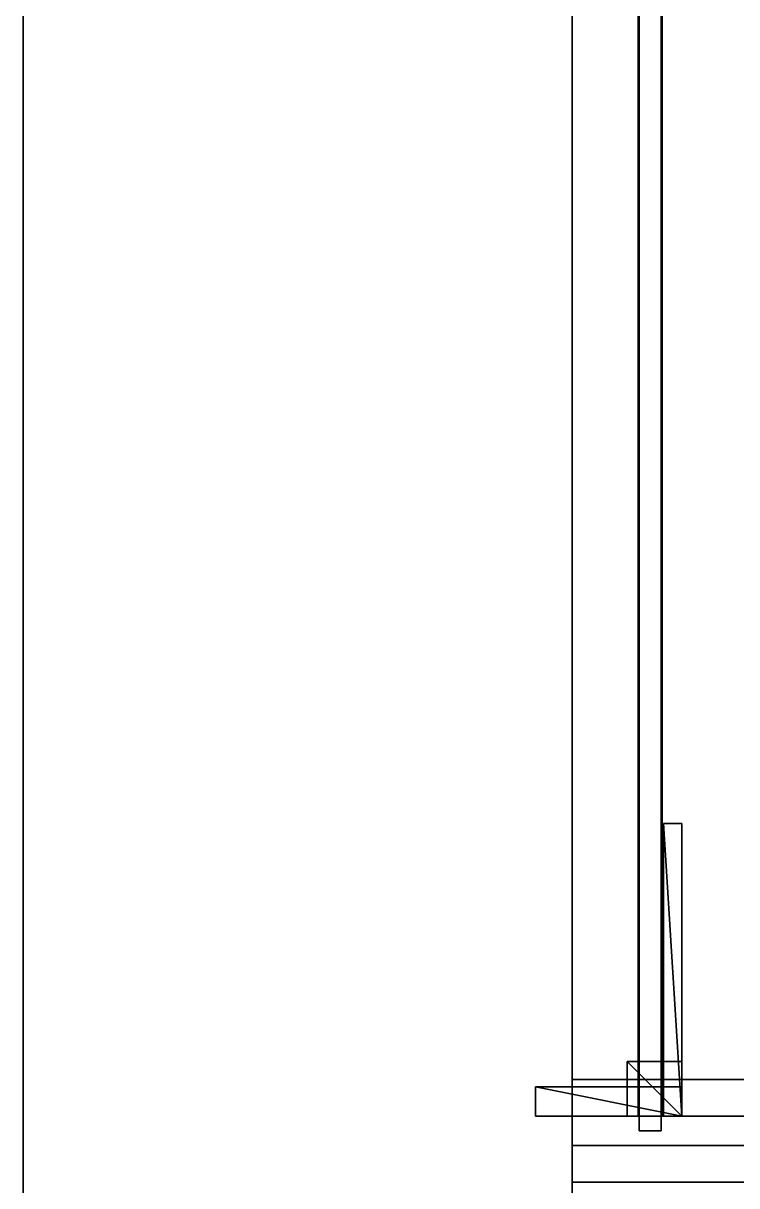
# Model space of a CAD drawing. Extents: x 0 to 2825, y -3457 to 0.
# Drawn here: x 0 to 195, y -1878 to -1560.2 of the extents above; entities that cross this region are included whole.
import ezdxf

# ---------------------------------------------------------------- set-up
doc = ezdxf.new("R2010")
doc.units = 0
for name, color, linetype in [('LAYER0', 7, 'CONTINUOUS'), ('LAYER1', 7, 'CONTINUOUS'), ('LAYER10', 253, 'CONTINUOUS'), ('LAYER11', 253, 'CONTINUOUS'), ('LAYER2', 253, 'CONTINUOUS'), ('LAYER20', 253, 'CONTINUOUS'), ('LAYER21', 253, 'CONTINUOUS'), ('LAYER28', 253, 'CONTINUOUS'), ('LAYER29', 253, 'CONTINUOUS'), ('LAYER30', 253, 'CONTINUOUS'), ('LAYER31', 253, 'CONTINUOUS'), ('LAYER32', 253, 'CONTINUOUS'), ('LAYER33', 253, 'CONTINUOUS'), ('LAYER385', 253, 'CONTINUOUS'), ('LAYER4', 2, 'CONTINUOUS'), ('LAYER5', 39, 'CONTINUOUS'), ('LAYER593', 253, 'CONTINUOUS'), ('LAYER595', 2, 'CONTINUOUS'), ('LAYER596', 7, 'CONTINUOUS'), ('LAYER597', 253, 'CONTINUOUS'), ('LAYER598', 253, 'CONTINUOUS'), ('LAYER599', 253, 'CONTINUOUS'), ('LAYER6', 253, 'CONTINUOUS'), ('LAYER600', 253, 'CONTINUOUS'), ('LAYER601', 253, 'CONTINUOUS'), ('LAYER602', 253, 'CONTINUOUS'), ('LAYER611', 7, 'CONTINUOUS'), ('LAYER613', 7, 'CONTINUOUS'), ('LAYER614', 7, 'CONTINUOUS'), ('LAYER690', 253, 'CONTINUOUS'), ('LAYER691', 253, 'CONTINUOUS'), ('LAYER7', 253, 'CONTINUOUS'), ('LAYER8', 253, 'CONTINUOUS'), ('LAYER9', 253, 'CONTINUOUS')]:
    doc.layers.add(name, color=color, linetype=linetype)

msp = doc.modelspace()

# ---------------------------------------------------------------- linework, layer by layer
at = {"layer": 'LAYER0', "invisible_edges": 1}
for points in [[(2825, 0), (0, -3457), (0, 0), (2825, 0)], [(0, 0, 5), (0, -3457), (0, -3457, 5), (0, 0, 5)], [(0, -3457), (0, 0, 5), (0, 0), (0, -3457)], [(2825, -3457, 5), (0, 0, 5), (0, -3457, 5), (2825, -3457, 5)], [(0, 0, 5), (2825, -3457, 5), (2825, 0, 5), (0, 0, 5)], [(0, -3457), (2825, 0), (2825, -3457), (0, -3457)]]:
    msp.add_3dface(points, dxfattribs=at)
at = {"layer": 'LAYER1'}
for points, invisible_edges in [([(150, -150, 5), (0, -3457, 5), (0, 0, 5), (150, -150, 5)], 5), ([(0, 0, 2599), (0, -3457, 5), (0, -3457, 2599), (0, 0, 2599)], 1), ([(0, -3457, 5), (0, 0, 2599), (0, 0, 5), (0, -3457, 5)], 1), ([(0, -3457, 5), (150, -150, 5), (150, -3307, 5), (0, -3457, 5)], 5), ([(150, -150, 5), (150, -3307, 2599), (150, -3307, 5), (150, -150, 5)], 1), ([(150, -3307, 2599), (150, -150, 5), (150, -150, 2599), (150, -3307, 2599)], 1)]:
    msp.add_3dface(points, dxfattribs=dict(at, invisible_edges=invisible_edges))
at = {"layer": 'LAYER10'}
for points in [[(180, -1851, 2511.5), (140, -1851, 2511.5), (180, -1851, 2519.5), (180, -1851, 2511.5)], [(180, -1851, 2519.5), (140, -1851, 2511.5), (140, -1851, 2519.5), (180, -1851, 2519.5)], [(180, -1851, 2519.5), (140, -1851, 2519.5), (180, -1859, 2519.5), (180, -1851, 2519.5)], [(180, -1859, 2519.5), (140, -1851, 2519.5), (140, -1859, 2519.5), (180, -1859, 2519.5)], [(180, -1851, 2511.5), (180, -1859, 2511.5), (140, -1851, 2511.5), (180, -1851, 2511.5)], [(140, -1851, 2511.5), (180, -1859, 2511.5), (140, -1859, 2511.5), (140, -1851, 2511.5)], [(140, -1851, 2511.5), (140, -1859, 2511.5), (140, -1851, 2519.5), (140, -1851, 2511.5)], [(140, -1851, 2519.5), (140, -1859, 2511.5), (140, -1859, 2519.5), (140, -1851, 2519.5)], [(180, -1851, 2519.5), (180, -1859, 2519.5), (180, -1851, 2511.5), (180, -1851, 2519.5)], [(180, -1851, 2511.5), (180, -1859, 2519.5), (180, -1859, 2511.5), (180, -1851, 2511.5)], [(180, -1859, 2519.5), (140, -1859, 2519.5), (180, -1859, 2511.5), (180, -1859, 2519.5)], [(180, -1859, 2511.5), (140, -1859, 2519.5), (140, -1859, 2511.5), (180, -1859, 2511.5)]]:
    msp.add_3dface(points, dxfattribs=at)
at = {"layer": 'LAYER11'}
for points in [[(180, -1779, 2503.5), (175, -1779, 2503.5), (180, -1779, 2519.5), (180, -1779, 2503.5)], [(180, -1779, 2519.5), (175, -1779, 2503.5), (175, -1779, 2519.5), (180, -1779, 2519.5)], [(180, -1779, 2519.5), (175, -1779, 2519.5), (180, -1859, 2519.5), (180, -1779, 2519.5)], [(180, -1859, 2519.5), (175, -1779, 2519.5), (175, -1859, 2519.5), (180, -1859, 2519.5)], [(180, -1779, 2503.5), (180, -1859, 2503.5), (175, -1779, 2503.5), (180, -1779, 2503.5)], [(175, -1779, 2503.5), (180, -1859, 2503.5), (175, -1859, 2503.5), (175, -1779, 2503.5)], [(175, -1779, 2503.5), (175, -1859, 2503.5), (175, -1779, 2519.5), (175, -1779, 2503.5)], [(175, -1779, 2519.5), (175, -1859, 2503.5), (175, -1859, 2519.5), (175, -1779, 2519.5)], [(180, -1779, 2519.5), (180, -1859, 2519.5), (180, -1779, 2503.5), (180, -1779, 2519.5)], [(180, -1779, 2503.5), (180, -1859, 2519.5), (180, -1859, 2503.5), (180, -1779, 2503.5)], [(180, -1859, 2519.5), (175, -1859, 2519.5), (180, -1859, 2503.5), (180, -1859, 2519.5)], [(180, -1859, 2503.5), (175, -1859, 2519.5), (175, -1859, 2503.5), (180, -1859, 2503.5)]]:
    msp.add_3dface(points, dxfattribs=at)
at = {"layer": 'LAYER2', "invisible_edges": 1}
for points in [[(150, -1859, 2550), (500, -1859, 1335), (150, -1859, 1335), (150, -1859, 2550)], [(500, -1859, 1335), (150, -1859, 2550), (500, -1859, 2550), (500, -1859, 1335)], [(150, -1877, 1335), (500, -1859, 1335), (500, -1877, 1335), (150, -1877, 1335)], [(500, -1859, 1335), (150, -1877, 1335), (150, -1859, 1335), (500, -1859, 1335)], [(150, -1859, 2550), (500, -1877, 2550), (500, -1859, 2550), (150, -1859, 2550)], [(500, -1877, 2550), (150, -1859, 2550), (150, -1877, 2550), (500, -1877, 2550)], [(150, -1877, 1335), (150, -1859, 2550), (150, -1859, 1335), (150, -1877, 1335)], [(150, -1859, 2550), (150, -1877, 1335), (150, -1877, 2550), (150, -1859, 2550)], [(500, -1877, 2550), (150, -1877, 1335), (500, -1877, 1335), (500, -1877, 2550)], [(150, -1877, 1335), (500, -1877, 2550), (150, -1877, 2550), (150, -1877, 1335)]]:
    msp.add_3dface(points, dxfattribs=at)
at = {"layer": 'LAYER20', "invisible_edges": 1}
for points in [[(150, -1295, 1336), (500, -1859, 1336), (150, -1859, 1336), (150, -1295, 1336)], [(500, -1859, 1336), (150, -1295, 1336), (500, -1295, 1336), (500, -1859, 1336)], [(150, -1859, 1354), (150, -1295, 1336), (150, -1859, 1336), (150, -1859, 1354)], [(150, -1295, 1336), (150, -1859, 1354), (150, -1295, 1354), (150, -1295, 1336)], [(500, -1295, 1354), (150, -1859, 1354), (500, -1859, 1354), (500, -1295, 1354)], [(150, -1859, 1354), (500, -1295, 1354), (150, -1295, 1354), (150, -1859, 1354)], [(150, -1859, 1354), (500, -1859, 1336), (500, -1859, 1354), (150, -1859, 1354)], [(500, -1859, 1336), (150, -1859, 1354), (150, -1859, 1336), (500, -1859, 1336)]]:
    msp.add_3dface(points, dxfattribs=at)
at = {"layer": 'LAYER21', "invisible_edges": 1}
for points in [[(150, -1859, 2549), (500, -1295, 2549), (150, -1295, 2549), (150, -1859, 2549)], [(500, -1295, 2549), (150, -1859, 2549), (500, -1859, 2549), (500, -1295, 2549)], [(150, -1295, 2531), (150, -1859, 2549), (150, -1295, 2549), (150, -1295, 2531)], [(150, -1859, 2549), (150, -1295, 2531), (150, -1859, 2531), (150, -1859, 2549)], [(500, -1859, 2531), (150, -1295, 2531), (500, -1295, 2531), (500, -1859, 2531)], [(150, -1295, 2531), (500, -1859, 2531), (150, -1859, 2531), (150, -1295, 2531)], [(150, -1859, 2549), (500, -1859, 2531), (500, -1859, 2549), (150, -1859, 2549)], [(500, -1859, 2531), (150, -1859, 2549), (150, -1859, 2531), (500, -1859, 2531)]]:
    msp.add_3dface(points, dxfattribs=at)
at = {"layer": 'LAYER28', "invisible_edges": 1}
for points in [[(168.3, -1863, 1350), (174.3, -1291, 1350), (174.3, -1863, 1350), (168.3, -1863, 1350)], [(174.3, -1291, 1350), (168.3, -1863, 1350), (168.3, -1291, 1350), (174.3, -1291, 1350)], [(168.3, -1291, 2535), (174.3, -1863, 2535), (174.3, -1291, 2535), (168.3, -1291, 2535)], [(174.3, -1863, 2535), (168.3, -1291, 2535), (168.3, -1863, 2535), (174.3, -1863, 2535)], [(168.3, -1863, 1350), (168.3, -1291, 2535), (168.3, -1291, 1350), (168.3, -1863, 1350)], [(168.3, -1291, 2535), (168.3, -1863, 1350), (168.3, -1863, 2535), (168.3, -1291, 2535)], [(174.3, -1863, 2535), (174.3, -1291, 1350), (174.3, -1291, 2535), (174.3, -1863, 2535)], [(174.3, -1291, 1350), (174.3, -1863, 2535), (174.3, -1863, 1350), (174.3, -1291, 1350)], [(174.3, -1863, 2535), (168.3, -1863, 1350), (174.3, -1863, 1350), (174.3, -1863, 2535)], [(168.3, -1863, 1350), (174.3, -1863, 2535), (168.3, -1863, 2535), (168.3, -1863, 1350)]]:
    msp.add_3dface(points, dxfattribs=at)
at = {"layer": 'LAYER29', "invisible_edges": 1}
for points in [[(150, -1295, 2531), (150, -1859, 2411), (150, -1859, 2531), (150, -1295, 2531)], [(150, -1859, 2411), (150, -1295, 2531), (150, -1295, 2411), (150, -1859, 2411)], [(168, -1295, 2411), (150, -1859, 2411), (150, -1295, 2411), (168, -1295, 2411)], [(150, -1859, 2411), (168, -1295, 2411), (168, -1859, 2411), (150, -1859, 2411)], [(168, -1859, 2531), (150, -1295, 2531), (150, -1859, 2531), (168, -1859, 2531)], [(150, -1295, 2531), (168, -1859, 2531), (168, -1295, 2531), (150, -1295, 2531)], [(168, -1295, 2411), (168, -1859, 2531), (168, -1859, 2411), (168, -1295, 2411)], [(168, -1859, 2531), (168, -1295, 2411), (168, -1295, 2531), (168, -1859, 2531)], [(168, -1859, 2531), (150, -1859, 2411), (168, -1859, 2411), (168, -1859, 2531)], [(150, -1859, 2411), (168, -1859, 2531), (150, -1859, 2531), (150, -1859, 2411)]]:
    msp.add_3dface(points, dxfattribs=at)
at = {"layer": 'LAYER30', "invisible_edges": 1}
for points in [[(174.6, -1859, 1593), (480, -1295, 1593), (174.6, -1295, 1593), (174.6, -1859, 1593)], [(480, -1295, 1593), (174.6, -1859, 1593), (480, -1859, 1593), (480, -1295, 1593)], [(174.6, -1295, 1575), (174.6, -1859, 1593), (174.6, -1295, 1593), (174.6, -1295, 1575)], [(174.6, -1859, 1593), (174.6, -1295, 1575), (174.6, -1859, 1575), (174.6, -1859, 1593)], [(480, -1859, 1575), (174.6, -1295, 1575), (480, -1295, 1575), (480, -1859, 1575)], [(174.6, -1295, 1575), (480, -1859, 1575), (174.6, -1859, 1575), (174.6, -1295, 1575)], [(174.6, -1859, 1593), (480, -1859, 1575), (480, -1859, 1593), (174.6, -1859, 1593)], [(480, -1859, 1575), (174.6, -1859, 1593), (174.6, -1859, 1575), (480, -1859, 1575)]]:
    msp.add_3dface(points, dxfattribs=at)
at = {"layer": 'LAYER31', "invisible_edges": 1}
for points in [[(174.6, -1859, 2071), (480, -1295, 2071), (174.6, -1295, 2071), (174.6, -1859, 2071)], [(480, -1295, 2071), (174.6, -1859, 2071), (480, -1859, 2071), (480, -1295, 2071)], [(174.6, -1295, 2053), (174.6, -1859, 2071), (174.6, -1295, 2071), (174.6, -1295, 2053)], [(174.6, -1859, 2071), (174.6, -1295, 2053), (174.6, -1859, 2053), (174.6, -1859, 2071)], [(480, -1859, 2053), (174.6, -1295, 2053), (480, -1295, 2053), (480, -1859, 2053)], [(174.6, -1295, 2053), (480, -1859, 2053), (174.6, -1859, 2053), (174.6, -1295, 2053)], [(174.6, -1859, 2071), (480, -1859, 2053), (480, -1859, 2071), (174.6, -1859, 2071)], [(480, -1859, 2053), (174.6, -1859, 2071), (174.6, -1859, 2053), (480, -1859, 2053)]]:
    msp.add_3dface(points, dxfattribs=at)
at = {"layer": 'LAYER32', "invisible_edges": 1}
for points in [[(174.6, -1859, 1832), (480, -1295, 1832), (174.6, -1295, 1832), (174.6, -1859, 1832)], [(480, -1295, 1832), (174.6, -1859, 1832), (480, -1859, 1832), (480, -1295, 1832)], [(174.6, -1295, 1814), (174.6, -1859, 1832), (174.6, -1295, 1832), (174.6, -1295, 1814)], [(174.6, -1859, 1832), (174.6, -1295, 1814), (174.6, -1859, 1814), (174.6, -1859, 1832)], [(480, -1859, 1814), (174.6, -1295, 1814), (480, -1295, 1814), (480, -1859, 1814)], [(174.6, -1295, 1814), (480, -1859, 1814), (174.6, -1859, 1814), (174.6, -1295, 1814)], [(174.6, -1859, 1832), (480, -1859, 1814), (480, -1859, 1832), (174.6, -1859, 1832)], [(480, -1859, 1814), (174.6, -1859, 1832), (174.6, -1859, 1814), (480, -1859, 1814)]]:
    msp.add_3dface(points, dxfattribs=at)
at = {"layer": 'LAYER33', "invisible_edges": 1}
for points in [[(174.6, -1859, 2310), (480, -1295, 2310), (174.6, -1295, 2310), (174.6, -1859, 2310)], [(480, -1295, 2310), (174.6, -1859, 2310), (480, -1859, 2310), (480, -1295, 2310)], [(174.6, -1295, 2292), (174.6, -1859, 2310), (174.6, -1295, 2310), (174.6, -1295, 2292)], [(174.6, -1859, 2310), (174.6, -1295, 2292), (174.6, -1859, 2292), (174.6, -1859, 2310)], [(480, -1859, 2292), (174.6, -1295, 2292), (480, -1295, 2292), (480, -1859, 2292)], [(174.6, -1295, 2292), (480, -1859, 2292), (174.6, -1859, 2292), (174.6, -1295, 2292)], [(174.6, -1859, 2310), (480, -1859, 2292), (480, -1859, 2310), (174.6, -1859, 2310)], [(480, -1859, 2292), (174.6, -1859, 2310), (174.6, -1859, 2292), (480, -1859, 2292)]]:
    msp.add_3dface(points, dxfattribs=at)
at = {"layer": 'LAYER385', "invisible_edges": 1}
for points in [[(150, -1895, 5), (730, -1877, 5), (730, -1895, 5), (150, -1895, 5)], [(730, -1877, 5), (150, -1895, 5), (150, -1877, 5), (730, -1877, 5)], [(150, -1877, 2550), (730, -1895, 2550), (730, -1877, 2550), (150, -1877, 2550)], [(730, -1895, 2550), (150, -1877, 2550), (150, -1895, 2550), (730, -1895, 2550)], [(150, -1877, 2550), (150, -1895, 5), (150, -1895, 2550), (150, -1877, 2550)], [(150, -1895, 5), (150, -1877, 2550), (150, -1877, 5), (150, -1895, 5)], [(730, -1877, 5), (150, -1877, 2550), (730, -1877, 2550), (730, -1877, 5)], [(150, -1877, 2550), (730, -1877, 5), (150, -1877, 5), (150, -1877, 2550)]]:
    msp.add_3dface(points, dxfattribs=at)
at = {"layer": 'LAYER4'}
for points in [[(180, -1779, 2496.5), (175, -1779, 2496.5), (180, -1779, 2519.5), (180, -1779, 2496.5)], [(180, -1779, 2519.5), (175, -1779, 2496.5), (175, -1779, 2519.5), (180, -1779, 2519.5)], [(180, -1779, 2519.5), (175, -1779, 2519.5), (180, -1859, 2519.5), (180, -1779, 2519.5)], [(180, -1859, 2519.5), (175, -1779, 2519.5), (175, -1859, 2519.5), (180, -1859, 2519.5)], [(180, -1779, 2496.5), (180, -1859, 2496.5), (175, -1779, 2496.5), (180, -1779, 2496.5)], [(175, -1779, 2496.5), (180, -1859, 2496.5), (175, -1859, 2496.5), (175, -1779, 2496.5)], [(175, -1779, 2496.5), (175, -1859, 2496.5), (175, -1779, 2519.5), (175, -1779, 2496.5)], [(175, -1779, 2519.5), (175, -1859, 2496.5), (175, -1859, 2519.5), (175, -1779, 2519.5)], [(180, -1779, 2519.5), (180, -1859, 2519.5), (180, -1779, 2496.5), (180, -1779, 2519.5)], [(180, -1779, 2496.5), (180, -1859, 2519.5), (180, -1859, 2496.5), (180, -1779, 2496.5)], [(180, -1859, 2519.5), (175, -1859, 2519.5), (180, -1859, 2496.5), (180, -1859, 2519.5)], [(180, -1859, 2496.5), (175, -1859, 2519.5), (175, -1859, 2496.5), (180, -1859, 2496.5)]]:
    msp.add_3dface(points, dxfattribs=at)
at = {"layer": 'LAYER5', "invisible_edges": 1}
for points in [[(175, -1859, 2519.5), (180, -1779, 2519.5), (175, -1779, 2519.5), (175, -1859, 2519.5)], [(180, -1779, 2519.5), (175, -1859, 2519.5), (180, -1859, 2519.5), (180, -1779, 2519.5)], [(175, -1779, 2496.5), (180, -1779, 2519.5), (180, -1779, 2496.5), (175, -1779, 2496.5)], [(180, -1779, 2519.5), (175, -1779, 2496.5), (175, -1779, 2519.5), (180, -1779, 2519.5)], [(180, -1859, 2496.5), (175, -1779, 2496.5), (180, -1779, 2496.5), (180, -1859, 2496.5)], [(175, -1779, 2496.5), (180, -1859, 2496.5), (175, -1859, 2496.5), (175, -1779, 2496.5)], [(175, -1779, 2496.5), (175, -1859, 2519.5), (175, -1779, 2519.5), (175, -1779, 2496.5)], [(175, -1859, 2519.5), (175, -1779, 2496.5), (175, -1859, 2496.5), (175, -1859, 2519.5)], [(180, -1859, 2496.5), (180, -1779, 2519.5), (180, -1859, 2519.5), (180, -1859, 2496.5)], [(180, -1779, 2519.5), (180, -1859, 2496.5), (180, -1779, 2496.5), (180, -1779, 2519.5)], [(175, -1859, 2519.5), (180, -1859, 2496.5), (180, -1859, 2519.5), (175, -1859, 2519.5)], [(180, -1859, 2496.5), (175, -1859, 2519.5), (175, -1859, 2496.5), (180, -1859, 2496.5)]]:
    msp.add_3dface(points, dxfattribs=at)
at = {"layer": 'LAYER593', "invisible_edges": 1}
for points in [[(150, -1859, 575), (500, -1859, 75), (150, -1859, 75), (150, -1859, 575)], [(500, -1859, 75), (150, -1859, 575), (500, -1859, 575), (500, -1859, 75)], [(150, -1877, 75), (500, -1859, 75), (500, -1877, 75), (150, -1877, 75)], [(500, -1859, 75), (150, -1877, 75), (150, -1859, 75), (500, -1859, 75)], [(150, -1859, 575), (500, -1877, 575), (500, -1859, 575), (150, -1859, 575)], [(500, -1877, 575), (150, -1859, 575), (150, -1877, 575), (500, -1877, 575)], [(150, -1877, 75), (150, -1859, 575), (150, -1859, 75), (150, -1877, 75)], [(150, -1859, 575), (150, -1877, 75), (150, -1877, 575), (150, -1859, 575)], [(500, -1877, 575), (150, -1877, 75), (500, -1877, 75), (500, -1877, 575)], [(150, -1877, 75), (500, -1877, 575), (150, -1877, 575), (150, -1877, 75)]]:
    msp.add_3dface(points, dxfattribs=at)
at = {"layer": 'LAYER595'}
for points in [[(180, -1779, 522.5), (175, -1779, 522.5), (180, -1779, 545.5), (180, -1779, 522.5)], [(180, -1779, 545.5), (175, -1779, 522.5), (175, -1779, 545.5), (180, -1779, 545.5)], [(180, -1779, 545.5), (175, -1779, 545.5), (180, -1859, 545.5), (180, -1779, 545.5)], [(180, -1859, 545.5), (175, -1779, 545.5), (175, -1859, 545.5), (180, -1859, 545.5)], [(180, -1779, 522.5), (180, -1859, 522.5), (175, -1779, 522.5), (180, -1779, 522.5)], [(175, -1779, 522.5), (180, -1859, 522.5), (175, -1859, 522.5), (175, -1779, 522.5)], [(175, -1779, 522.5), (175, -1859, 522.5), (175, -1779, 545.5), (175, -1779, 522.5)], [(175, -1779, 545.5), (175, -1859, 522.5), (175, -1859, 545.5), (175, -1779, 545.5)], [(180, -1779, 545.5), (180, -1859, 545.5), (180, -1779, 522.5), (180, -1779, 545.5)], [(180, -1779, 522.5), (180, -1859, 545.5), (180, -1859, 522.5), (180, -1779, 522.5)], [(180, -1859, 545.5), (175, -1859, 545.5), (180, -1859, 522.5), (180, -1859, 545.5)], [(180, -1859, 522.5), (175, -1859, 545.5), (175, -1859, 522.5), (180, -1859, 522.5)]]:
    msp.add_3dface(points, dxfattribs=at)
at = {"layer": 'LAYER596', "invisible_edges": 1}
for points in [[(175, -1859, 545.5), (180, -1779, 545.5), (175, -1779, 545.5), (175, -1859, 545.5)], [(180, -1779, 545.5), (175, -1859, 545.5), (180, -1859, 545.5), (180, -1779, 545.5)], [(175, -1779, 522.5), (180, -1779, 545.5), (180, -1779, 522.5), (175, -1779, 522.5)], [(180, -1779, 545.5), (175, -1779, 522.5), (175, -1779, 545.5), (180, -1779, 545.5)], [(180, -1859, 522.5), (175, -1779, 522.5), (180, -1779, 522.5), (180, -1859, 522.5)], [(175, -1779, 522.5), (180, -1859, 522.5), (175, -1859, 522.5), (175, -1779, 522.5)], [(175, -1779, 522.5), (175, -1859, 545.5), (175, -1779, 545.5), (175, -1779, 522.5)], [(175, -1859, 545.5), (175, -1779, 522.5), (175, -1859, 522.5), (175, -1859, 545.5)], [(180, -1859, 522.5), (180, -1779, 545.5), (180, -1859, 545.5), (180, -1859, 522.5)], [(180, -1779, 545.5), (180, -1859, 522.5), (180, -1779, 522.5), (180, -1779, 545.5)], [(175, -1859, 545.5), (180, -1859, 522.5), (180, -1859, 545.5), (175, -1859, 545.5)], [(180, -1859, 522.5), (175, -1859, 545.5), (175, -1859, 522.5), (180, -1859, 522.5)]]:
    msp.add_3dface(points, dxfattribs=at)
at = {"layer": 'LAYER597'}
for points in [[(180, -1844, 530.5), (165, -1844, 530.5), (180, -1844, 545.5), (180, -1844, 530.5)], [(180, -1844, 545.5), (165, -1844, 530.5), (165, -1844, 545.5), (180, -1844, 545.5)], [(180, -1844, 545.5), (165, -1844, 545.5), (180, -1859, 545.5), (180, -1844, 545.5)], [(180, -1859, 545.5), (165, -1844, 545.5), (165, -1859, 545.5), (180, -1859, 545.5)], [(180, -1844, 530.5), (180, -1859, 530.5), (165, -1844, 530.5), (180, -1844, 530.5)], [(165, -1844, 530.5), (180, -1859, 530.5), (165, -1859, 530.5), (165, -1844, 530.5)], [(165, -1844, 530.5), (165, -1859, 530.5), (165, -1844, 545.5), (165, -1844, 530.5)], [(165, -1844, 545.5), (165, -1859, 530.5), (165, -1859, 545.5), (165, -1844, 545.5)], [(180, -1844, 545.5), (180, -1859, 545.5), (180, -1844, 530.5), (180, -1844, 545.5)], [(180, -1844, 530.5), (180, -1859, 545.5), (180, -1859, 530.5), (180, -1844, 530.5)], [(180, -1859, 545.5), (165, -1859, 545.5), (180, -1859, 530.5), (180, -1859, 545.5)], [(180, -1859, 530.5), (165, -1859, 545.5), (165, -1859, 530.5), (180, -1859, 530.5)]]:
    msp.add_3dface(points, dxfattribs=at)
at = {"layer": 'LAYER598'}
for points in [[(180, -1844, 530.5), (165, -1844, 530.5), (180, -1844, 545.5), (180, -1844, 530.5)], [(180, -1844, 545.5), (165, -1844, 530.5), (165, -1844, 545.5), (180, -1844, 545.5)], [(180, -1844, 545.5), (165, -1844, 545.5), (180, -1859, 545.5), (180, -1844, 545.5)], [(180, -1859, 545.5), (165, -1844, 545.5), (165, -1859, 545.5), (180, -1859, 545.5)], [(180, -1844, 530.5), (180, -1859, 530.5), (165, -1844, 530.5), (180, -1844, 530.5)], [(165, -1844, 530.5), (180, -1859, 530.5), (165, -1859, 530.5), (165, -1844, 530.5)], [(165, -1844, 530.5), (165, -1859, 530.5), (165, -1844, 545.5), (165, -1844, 530.5)], [(165, -1844, 545.5), (165, -1859, 530.5), (165, -1859, 545.5), (165, -1844, 545.5)], [(180, -1844, 545.5), (180, -1859, 545.5), (180, -1844, 530.5), (180, -1844, 545.5)], [(180, -1844, 530.5), (180, -1859, 545.5), (180, -1859, 530.5), (180, -1844, 530.5)], [(180, -1859, 545.5), (165, -1859, 545.5), (180, -1859, 530.5), (180, -1859, 545.5)], [(180, -1859, 530.5), (165, -1859, 545.5), (165, -1859, 530.5), (180, -1859, 530.5)]]:
    msp.add_3dface(points, dxfattribs=at)
at = {"layer": 'LAYER599'}
for points in [[(180, -1844, 530.5), (165, -1844, 530.5), (180, -1844, 545.5), (180, -1844, 530.5)], [(180, -1844, 545.5), (165, -1844, 530.5), (165, -1844, 545.5), (180, -1844, 545.5)], [(180, -1844, 545.5), (165, -1844, 545.5), (180, -1859, 545.5), (180, -1844, 545.5)], [(180, -1859, 545.5), (165, -1844, 545.5), (165, -1859, 545.5), (180, -1859, 545.5)], [(180, -1844, 530.5), (180, -1859, 530.5), (165, -1844, 530.5), (180, -1844, 530.5)], [(165, -1844, 530.5), (180, -1859, 530.5), (165, -1859, 530.5), (165, -1844, 530.5)], [(165, -1844, 530.5), (165, -1859, 530.5), (165, -1844, 545.5), (165, -1844, 530.5)], [(165, -1844, 545.5), (165, -1859, 530.5), (165, -1859, 545.5), (165, -1844, 545.5)], [(180, -1844, 545.5), (180, -1859, 545.5), (180, -1844, 530.5), (180, -1844, 545.5)], [(180, -1844, 530.5), (180, -1859, 545.5), (180, -1859, 530.5), (180, -1844, 530.5)], [(180, -1859, 545.5), (165, -1859, 545.5), (180, -1859, 530.5), (180, -1859, 545.5)], [(180, -1859, 530.5), (165, -1859, 545.5), (165, -1859, 530.5), (180, -1859, 530.5)]]:
    msp.add_3dface(points, dxfattribs=at)
at = {"layer": 'LAYER6'}
for points in [[(180, -1844, 2504.5), (165, -1844, 2504.5), (180, -1844, 2519.5), (180, -1844, 2504.5)], [(180, -1844, 2519.5), (165, -1844, 2504.5), (165, -1844, 2519.5), (180, -1844, 2519.5)], [(180, -1844, 2519.5), (165, -1844, 2519.5), (180, -1859, 2519.5), (180, -1844, 2519.5)], [(180, -1859, 2519.5), (165, -1844, 2519.5), (165, -1859, 2519.5), (180, -1859, 2519.5)], [(180, -1844, 2504.5), (180, -1859, 2504.5), (165, -1844, 2504.5), (180, -1844, 2504.5)], [(165, -1844, 2504.5), (180, -1859, 2504.5), (165, -1859, 2504.5), (165, -1844, 2504.5)], [(165, -1844, 2504.5), (165, -1859, 2504.5), (165, -1844, 2519.5), (165, -1844, 2504.5)], [(165, -1844, 2519.5), (165, -1859, 2504.5), (165, -1859, 2519.5), (165, -1844, 2519.5)], [(180, -1844, 2519.5), (180, -1859, 2519.5), (180, -1844, 2504.5), (180, -1844, 2519.5)], [(180, -1844, 2504.5), (180, -1859, 2519.5), (180, -1859, 2504.5), (180, -1844, 2504.5)], [(180, -1859, 2519.5), (165, -1859, 2519.5), (180, -1859, 2504.5), (180, -1859, 2519.5)], [(180, -1859, 2504.5), (165, -1859, 2519.5), (165, -1859, 2504.5), (180, -1859, 2504.5)]]:
    msp.add_3dface(points, dxfattribs=at)
at = {"layer": 'LAYER600'}
for points in [[(180, -1844, 530.5), (165, -1844, 530.5), (180, -1844, 545.5), (180, -1844, 530.5)], [(180, -1844, 545.5), (165, -1844, 530.5), (165, -1844, 545.5), (180, -1844, 545.5)], [(180, -1844, 545.5), (165, -1844, 545.5), (180, -1859, 545.5), (180, -1844, 545.5)], [(180, -1859, 545.5), (165, -1844, 545.5), (165, -1859, 545.5), (180, -1859, 545.5)], [(180, -1844, 530.5), (180, -1859, 530.5), (165, -1844, 530.5), (180, -1844, 530.5)], [(165, -1844, 530.5), (180, -1859, 530.5), (165, -1859, 530.5), (165, -1844, 530.5)], [(165, -1844, 530.5), (165, -1859, 530.5), (165, -1844, 545.5), (165, -1844, 530.5)], [(165, -1844, 545.5), (165, -1859, 530.5), (165, -1859, 545.5), (165, -1844, 545.5)], [(180, -1844, 545.5), (180, -1859, 545.5), (180, -1844, 530.5), (180, -1844, 545.5)], [(180, -1844, 530.5), (180, -1859, 545.5), (180, -1859, 530.5), (180, -1844, 530.5)], [(180, -1859, 545.5), (165, -1859, 545.5), (180, -1859, 530.5), (180, -1859, 545.5)], [(180, -1859, 530.5), (165, -1859, 545.5), (165, -1859, 530.5), (180, -1859, 530.5)]]:
    msp.add_3dface(points, dxfattribs=at)
at = {"layer": 'LAYER601'}
for points in [[(180, -1851, 537.5), (140, -1851, 537.5), (180, -1851, 545.5), (180, -1851, 537.5)], [(180, -1851, 545.5), (140, -1851, 537.5), (140, -1851, 545.5), (180, -1851, 545.5)], [(180, -1851, 545.5), (140, -1851, 545.5), (180, -1859, 545.5), (180, -1851, 545.5)], [(180, -1859, 545.5), (140, -1851, 545.5), (140, -1859, 545.5), (180, -1859, 545.5)], [(180, -1851, 537.5), (180, -1859, 537.5), (140, -1851, 537.5), (180, -1851, 537.5)], [(140, -1851, 537.5), (180, -1859, 537.5), (140, -1859, 537.5), (140, -1851, 537.5)], [(140, -1851, 537.5), (140, -1859, 537.5), (140, -1851, 545.5), (140, -1851, 537.5)], [(140, -1851, 545.5), (140, -1859, 537.5), (140, -1859, 545.5), (140, -1851, 545.5)], [(180, -1851, 545.5), (180, -1859, 545.5), (180, -1851, 537.5), (180, -1851, 545.5)], [(180, -1851, 537.5), (180, -1859, 545.5), (180, -1859, 537.5), (180, -1851, 537.5)], [(180, -1859, 545.5), (140, -1859, 545.5), (180, -1859, 537.5), (180, -1859, 545.5)], [(180, -1859, 537.5), (140, -1859, 545.5), (140, -1859, 537.5), (180, -1859, 537.5)]]:
    msp.add_3dface(points, dxfattribs=at)
at = {"layer": 'LAYER602'}
for points in [[(180, -1779, 529.5), (175, -1779, 529.5), (180, -1779, 545.5), (180, -1779, 529.5)], [(180, -1779, 545.5), (175, -1779, 529.5), (175, -1779, 545.5), (180, -1779, 545.5)], [(180, -1779, 545.5), (175, -1779, 545.5), (180, -1859, 545.5), (180, -1779, 545.5)], [(180, -1859, 545.5), (175, -1779, 545.5), (175, -1859, 545.5), (180, -1859, 545.5)], [(180, -1779, 529.5), (180, -1859, 529.5), (175, -1779, 529.5), (180, -1779, 529.5)], [(175, -1779, 529.5), (180, -1859, 529.5), (175, -1859, 529.5), (175, -1779, 529.5)], [(175, -1779, 529.5), (175, -1859, 529.5), (175, -1779, 545.5), (175, -1779, 529.5)], [(175, -1779, 545.5), (175, -1859, 529.5), (175, -1859, 545.5), (175, -1779, 545.5)], [(180, -1779, 545.5), (180, -1859, 545.5), (180, -1779, 529.5), (180, -1779, 545.5)], [(180, -1779, 529.5), (180, -1859, 545.5), (180, -1859, 529.5), (180, -1779, 529.5)], [(180, -1859, 545.5), (175, -1859, 545.5), (180, -1859, 529.5), (180, -1859, 545.5)], [(180, -1859, 529.5), (175, -1859, 545.5), (175, -1859, 529.5), (180, -1859, 529.5)]]:
    msp.add_3dface(points, dxfattribs=at)
at = {"layer": 'LAYER611', "invisible_edges": 1}
for points in [[(150, -1295, 76), (500, -1859, 76), (150, -1859, 76), (150, -1295, 76)], [(500, -1859, 76), (150, -1295, 76), (500, -1295, 76), (500, -1859, 76)], [(150, -1859, 94), (150, -1295, 76), (150, -1859, 76), (150, -1859, 94)], [(150, -1295, 76), (150, -1859, 94), (150, -1295, 94), (150, -1295, 76)], [(500, -1295, 94), (150, -1859, 94), (500, -1859, 94), (500, -1295, 94)], [(150, -1859, 94), (500, -1295, 94), (150, -1295, 94), (150, -1859, 94)], [(150, -1859, 94), (500, -1859, 76), (500, -1859, 94), (150, -1859, 94)], [(500, -1859, 76), (150, -1859, 94), (150, -1859, 76), (500, -1859, 76)]]:
    msp.add_3dface(points, dxfattribs=at)
at = {"layer": 'LAYER613', "invisible_edges": 1}
for points in [[(168.3, -1291, 574.5), (174.3, -1863, 574.5), (174.3, -1291, 574.5), (168.3, -1291, 574.5)], [(174.3, -1863, 574.5), (168.3, -1291, 574.5), (168.3, -1863, 574.5), (174.3, -1863, 574.5)], [(168.3, -1863, 90), (174.3, -1291, 90), (174.3, -1863, 90), (168.3, -1863, 90)], [(174.3, -1291, 90), (168.3, -1863, 90), (168.3, -1291, 90), (174.3, -1291, 90)], [(168.3, -1291, 574.5), (168.3, -1863, 90), (168.3, -1863, 574.5), (168.3, -1291, 574.5)], [(168.3, -1863, 90), (168.3, -1291, 574.5), (168.3, -1291, 90), (168.3, -1863, 90)], [(174.3, -1291, 90), (174.3, -1863, 574.5), (174.3, -1863, 90), (174.3, -1291, 90)], [(174.3, -1863, 574.5), (174.3, -1291, 90), (174.3, -1291, 574.5), (174.3, -1863, 574.5)], [(168.3, -1863, 90), (174.3, -1863, 574.5), (168.3, -1863, 574.5), (168.3, -1863, 90)], [(174.3, -1863, 574.5), (168.3, -1863, 90), (174.3, -1863, 90), (174.3, -1863, 574.5)]]:
    msp.add_3dface(points, dxfattribs=at)
at = {"layer": 'LAYER614', "invisible_edges": 1}
for points in [[(150, -1295, 575), (150, -1859, 455), (150, -1859, 575), (150, -1295, 575)], [(150, -1859, 455), (150, -1295, 575), (150, -1295, 455), (150, -1859, 455)], [(168, -1295, 455), (150, -1859, 455), (150, -1295, 455), (168, -1295, 455)], [(150, -1859, 455), (168, -1295, 455), (168, -1859, 455), (150, -1859, 455)], [(168, -1859, 575), (150, -1295, 575), (150, -1859, 575), (168, -1859, 575)], [(150, -1295, 575), (168, -1859, 575), (168, -1295, 575), (150, -1295, 575)], [(168, -1295, 455), (168, -1859, 575), (168, -1859, 455), (168, -1295, 455)], [(168, -1859, 575), (168, -1295, 455), (168, -1295, 575), (168, -1859, 575)], [(168, -1859, 575), (150, -1859, 455), (168, -1859, 455), (168, -1859, 575)], [(150, -1859, 455), (168, -1859, 575), (150, -1859, 575), (150, -1859, 455)]]:
    msp.add_3dface(points, dxfattribs=at)
at = {"layer": 'LAYER690', "invisible_edges": 1}
for points in [[(150, -1277, 575), (520, -1877, 575), (150, -1877, 575), (150, -1277, 575)], [(520, -1877, 575), (150, -1277, 575), (520, -1277, 575), (520, -1877, 575)], [(150, -1877, 593), (150, -1277, 575), (150, -1877, 575), (150, -1877, 593)], [(150, -1277, 575), (150, -1877, 593), (150, -1277, 593), (150, -1277, 575)], [(520, -1277, 593), (150, -1877, 593), (520, -1877, 593), (520, -1277, 593)], [(150, -1877, 593), (520, -1277, 593), (150, -1277, 593), (150, -1877, 593)], [(150, -1877, 593), (520, -1877, 575), (520, -1877, 593), (150, -1877, 593)], [(520, -1877, 575), (150, -1877, 593), (150, -1877, 575), (520, -1877, 575)]]:
    msp.add_3dface(points, dxfattribs=at)
at = {"layer": 'LAYER691', "invisible_edges": 1}
for points in [[(150, -1849, 5), (492, -1849, 75), (492, -1849, 5), (150, -1849, 5)], [(492, -1849, 75), (150, -1849, 5), (150, -1849, 75), (492, -1849, 75)], [(150, -1867, 75), (492, -1849, 75), (150, -1849, 75), (150, -1867, 75)], [(492, -1849, 75), (150, -1867, 75), (492, -1867, 75), (492, -1849, 75)], [(150, -1849, 5), (150, -1867, 75), (150, -1849, 75), (150, -1849, 5)], [(150, -1867, 75), (150, -1849, 5), (150, -1867, 5), (150, -1867, 75)], [(492, -1867, 5), (150, -1849, 5), (492, -1849, 5), (492, -1867, 5)], [(150, -1849, 5), (492, -1867, 5), (150, -1867, 5), (150, -1849, 5)], [(150, -1867, 75), (492, -1867, 5), (492, -1867, 75), (150, -1867, 75)], [(492, -1867, 5), (150, -1867, 75), (150, -1867, 5), (492, -1867, 5)]]:
    msp.add_3dface(points, dxfattribs=at)
at = {"layer": 'LAYER7'}
for points in [[(180, -1844, 2504.5), (165, -1844, 2504.5), (180, -1844, 2519.5), (180, -1844, 2504.5)], [(180, -1844, 2519.5), (165, -1844, 2504.5), (165, -1844, 2519.5), (180, -1844, 2519.5)], [(180, -1844, 2519.5), (165, -1844, 2519.5), (180, -1859, 2519.5), (180, -1844, 2519.5)], [(180, -1859, 2519.5), (165, -1844, 2519.5), (165, -1859, 2519.5), (180, -1859, 2519.5)], [(180, -1844, 2504.5), (180, -1859, 2504.5), (165, -1844, 2504.5), (180, -1844, 2504.5)], [(165, -1844, 2504.5), (180, -1859, 2504.5), (165, -1859, 2504.5), (165, -1844, 2504.5)], [(165, -1844, 2504.5), (165, -1859, 2504.5), (165, -1844, 2519.5), (165, -1844, 2504.5)], [(165, -1844, 2519.5), (165, -1859, 2504.5), (165, -1859, 2519.5), (165, -1844, 2519.5)], [(180, -1844, 2519.5), (180, -1859, 2519.5), (180, -1844, 2504.5), (180, -1844, 2519.5)], [(180, -1844, 2504.5), (180, -1859, 2519.5), (180, -1859, 2504.5), (180, -1844, 2504.5)], [(180, -1859, 2519.5), (165, -1859, 2519.5), (180, -1859, 2504.5), (180, -1859, 2519.5)], [(180, -1859, 2504.5), (165, -1859, 2519.5), (165, -1859, 2504.5), (180, -1859, 2504.5)]]:
    msp.add_3dface(points, dxfattribs=at)
at = {"layer": 'LAYER8'}
for points in [[(180, -1844, 2504.5), (165, -1844, 2504.5), (180, -1844, 2519.5), (180, -1844, 2504.5)], [(180, -1844, 2519.5), (165, -1844, 2504.5), (165, -1844, 2519.5), (180, -1844, 2519.5)], [(180, -1844, 2519.5), (165, -1844, 2519.5), (180, -1859, 2519.5), (180, -1844, 2519.5)], [(180, -1859, 2519.5), (165, -1844, 2519.5), (165, -1859, 2519.5), (180, -1859, 2519.5)], [(180, -1844, 2504.5), (180, -1859, 2504.5), (165, -1844, 2504.5), (180, -1844, 2504.5)], [(165, -1844, 2504.5), (180, -1859, 2504.5), (165, -1859, 2504.5), (165, -1844, 2504.5)], [(165, -1844, 2504.5), (165, -1859, 2504.5), (165, -1844, 2519.5), (165, -1844, 2504.5)], [(165, -1844, 2519.5), (165, -1859, 2504.5), (165, -1859, 2519.5), (165, -1844, 2519.5)], [(180, -1844, 2519.5), (180, -1859, 2519.5), (180, -1844, 2504.5), (180, -1844, 2519.5)], [(180, -1844, 2504.5), (180, -1859, 2519.5), (180, -1859, 2504.5), (180, -1844, 2504.5)], [(180, -1859, 2519.5), (165, -1859, 2519.5), (180, -1859, 2504.5), (180, -1859, 2519.5)], [(180, -1859, 2504.5), (165, -1859, 2519.5), (165, -1859, 2504.5), (180, -1859, 2504.5)]]:
    msp.add_3dface(points, dxfattribs=at)
at = {"layer": 'LAYER9'}
for points in [[(180, -1844, 2504.5), (165, -1844, 2504.5), (180, -1844, 2519.5), (180, -1844, 2504.5)], [(180, -1844, 2519.5), (165, -1844, 2504.5), (165, -1844, 2519.5), (180, -1844, 2519.5)], [(180, -1844, 2519.5), (165, -1844, 2519.5), (180, -1859, 2519.5), (180, -1844, 2519.5)], [(180, -1859, 2519.5), (165, -1844, 2519.5), (165, -1859, 2519.5), (180, -1859, 2519.5)], [(180, -1844, 2504.5), (180, -1859, 2504.5), (165, -1844, 2504.5), (180, -1844, 2504.5)], [(165, -1844, 2504.5), (180, -1859, 2504.5), (165, -1859, 2504.5), (165, -1844, 2504.5)], [(165, -1844, 2504.5), (165, -1859, 2504.5), (165, -1844, 2519.5), (165, -1844, 2504.5)], [(165, -1844, 2519.5), (165, -1859, 2504.5), (165, -1859, 2519.5), (165, -1844, 2519.5)], [(180, -1844, 2519.5), (180, -1859, 2519.5), (180, -1844, 2504.5), (180, -1844, 2519.5)], [(180, -1844, 2504.5), (180, -1859, 2519.5), (180, -1859, 2504.5), (180, -1844, 2504.5)], [(180, -1859, 2519.5), (165, -1859, 2519.5), (180, -1859, 2504.5), (180, -1859, 2519.5)], [(180, -1859, 2504.5), (165, -1859, 2519.5), (165, -1859, 2504.5), (180, -1859, 2504.5)]]:
    msp.add_3dface(points, dxfattribs=at)

# ---------------------------------------------------------------- meshes
at = {"layer": 'LAYER1'}
mesh = msp.add_polymesh((5, 2), dxfattribs=at)
for k, corner in enumerate([(2675, -150, 2599), (150, -150, 2599), (2675, -3307, 2599), (2675, -150, 2599), (150, -3307, 2599), (2675, -3307, 2599), (150, -150, 2599), (150, -3307, 2599), (0, 0, 2599), (0, -3457, 2599)]):
    mesh.set_mesh_vertex(divmod(k, 2), corner)

doc.saveas('drawing.dxf')
